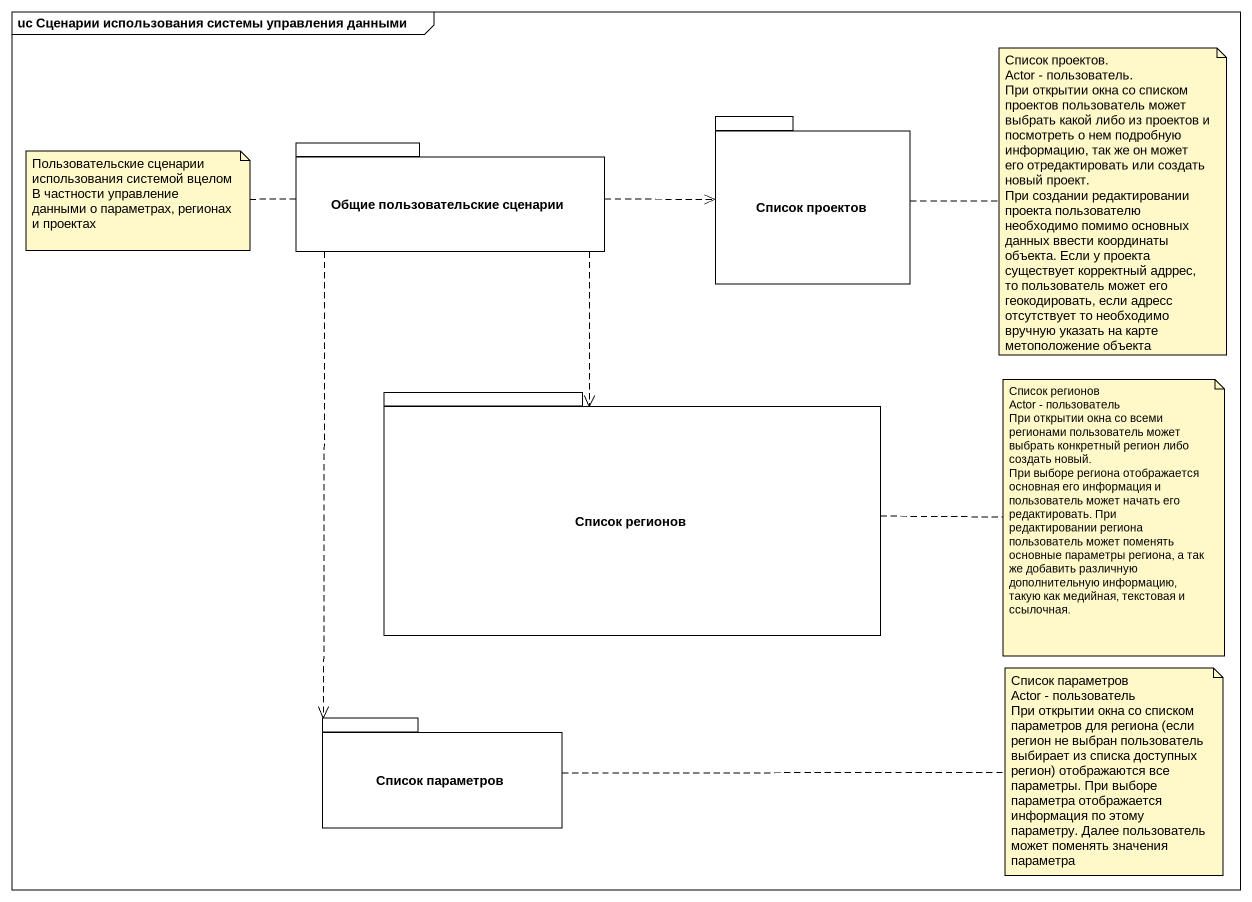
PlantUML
@startuml
mainframe uc Сценарии использования системы управления данными
package "Общие пользовательские сценарии" as Общие_пользовательские {
}
package "Список проектов" as Список_проектов {
}
package "Список регионов" as Список_регионов {
}
package "Список параметров" as Список_параметров {
}
Общие_пользовательские .right.> Список_проектов
Общие_пользовательские ..> Список_регионов
Общие_пользовательские ..> Список_параметров
note right of Список_проектов
  Список проектов.
  Actor - пользователь.
  При открытии окна со списком проектов пользователь может выбрать какой либо из проектов и посмотреть о нем подробную информацию, так же он может его отредактировать или создать новый проект.
  При создании редактировании проекта пользователю необходимо помимо основных данных ввести координаты объекта. Если у проекта существует корректный адррес, то пользователь может его геокодировать, если адресс отсутствует то необходимо вручную указать на карте метоположение объекта
end note
note left of Общие_пользовательские
  Пользовательские сценарии использования системой вцелом
  В частности управление данными о параметрах, регионах и проектах
end note
note right of Список_регионов
  Список регионов
  Actor - пользователь
  При открытии окна со всеми регионами пользователь может выбрать конкретный регион либо создать новый.
  При выборе региона отображается основная его информация и пользователь может начать его редактировать. При редактировании региона пользователь может поменять основные параметры региона, а так же добавить различную дополнительную информацию, такую как медийная, текстовая и ссылочная.
end note
note right of Список_параметров
  Список параметров
  Actor - пользователь
  При открытии окна со списком параметров для региона (если регион не выбран пользователь выбирает из списка доступных регион) отображаются все параметры. При выборе параметра отображается информация по этому параметру. Далее пользователь может поменять значения параметра
end note
@enduml
